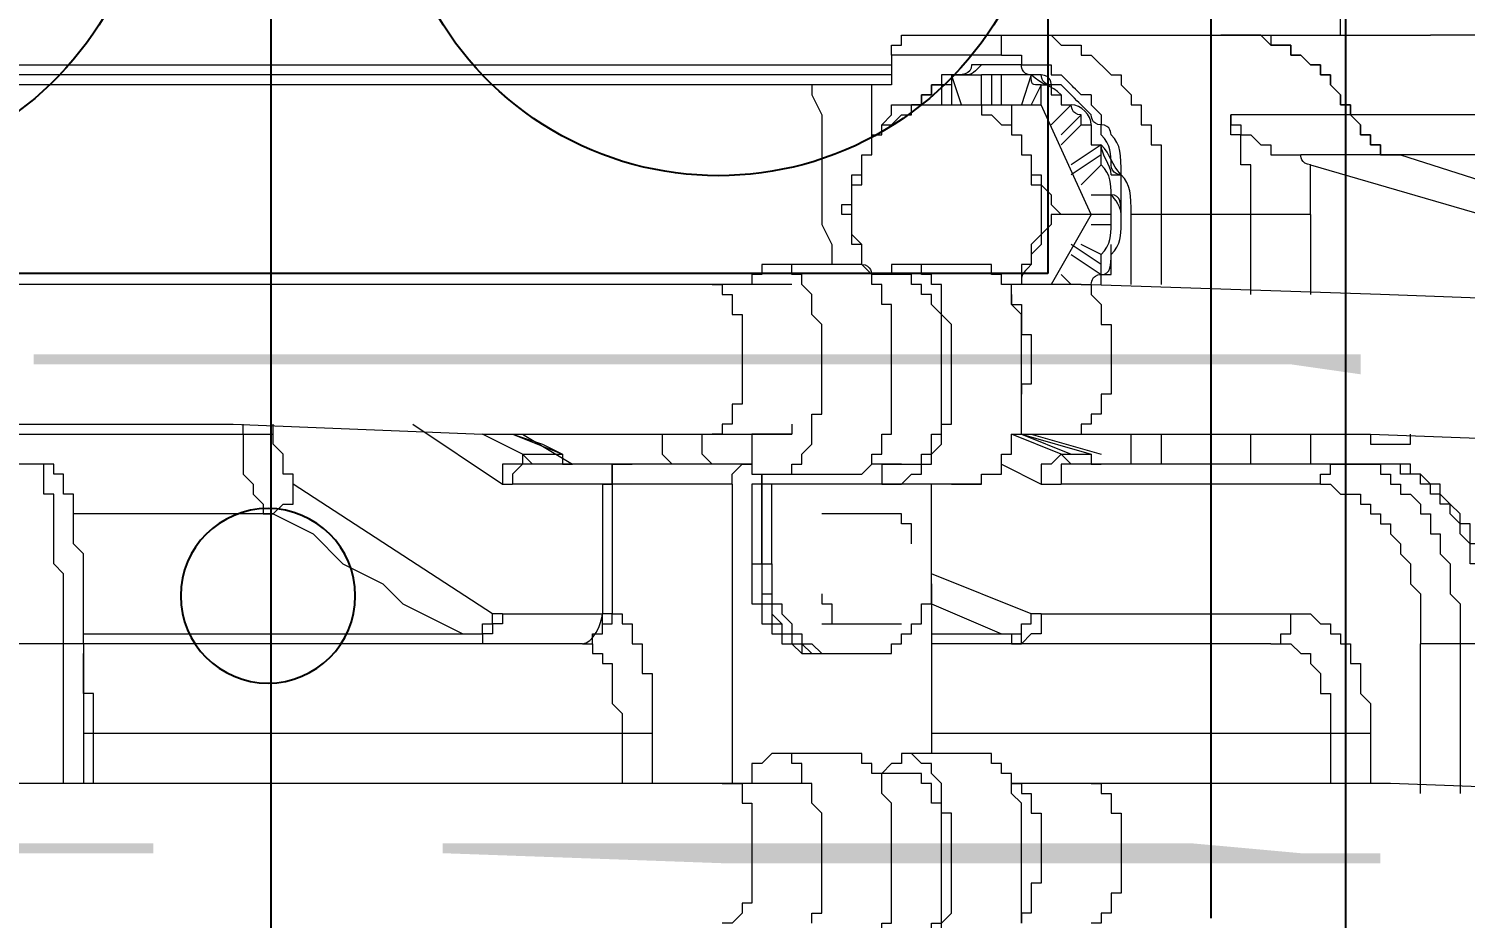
# Model space of a CAD drawing. Header units: millimetres. Extents: x 25083 to 52777, y 24772 to 45779.
# Drawn here: x 39349.6 to 39403.1, y 33867.6 to 33900.7 of the extents above; entities that cross this region are included whole.
import ezdxf

# ---------------------------------------------------------------- set-up
doc = ezdxf.new("R2010")
doc.units = ezdxf.units.MM
doc.styles.get("Standard").update_dxf_attribs({"font": ''})
doc.styles.get('Standard').set_extended_font_data('SimSun')
doc.dimstyles.new('ISO-25', dxfattribs={"dimtxt": 2.5, "dimasz": 2.5, "dimexe": 1.25, "dimexo": 0.625, "dimtad": 1, "dimtxsty": 'Standard', "dimcen": 2.5, "dimadec": 0, "dimazin": 0, "dimtfac": 1, "dimtmove": 0, "dimatfit": 3, "dimfxl": 1, "dimarcsym": 0})

# ---------------------------------------------------------------- blocks, each defined once
blk = doc.blocks.new('A$C6E4F4F8B')
blk.add_line((0, 70), (197.2, 70))
at = {"color": 1}
for p, q in [((64, 63.918), (24, 63.918)), ((24, 63.918), (24, 6.083)), ((74, 63.918), (24, 63.918)), ((24, 63.918), (24, 6.083))]:
    blk.add_line(p, q, dxfattribs=at)
blk.add_circle((12, 34.887), 3.25)
for centre in [(39.795, 51.652), (39.795, 18.348)]:
    blk.add_arc(centre, 12.158, 88.3056, 271.6944)
blk = doc.blocks.new('*D925')
at = {"color": 0, "lineweight": -2}
for p, q in [((29677.862, 34881.662), (29677.862, 32448.293)), ((40733.017, 34757.645), (40733.017, 32448.293)), ((29680.362, 32449.543), (40730.517, 32449.543))]:
    blk.add_line(p, q, dxfattribs=at)
at = {"color": 0}
for points in [[(29680.362, 32449.96), (29680.362, 32449.127), (29677.862, 32449.543)], [(40730.517, 32449.127), (40730.517, 32449.96), (40733.017, 32449.543)]]:
    blk.add_solid(points, dxfattribs=at)
at = {"layer": 'DEFPOINTS', "color": 0}
for p in [(29677.862, 34882.287), (40733.017, 34758.27), (40733.017, 32449.543)]:
    blk.add_point(p, dxfattribs=at)
at = {"color": 0, "insert": (35205.439, 32451.628), "char_height": 2.5, "attachment_point": 5}
blk.add_mtext('11055,15', dxfattribs=at)
blk = doc.blocks.new('zw$D2F4')
h = blk.add_hatch(color=7)
edge = h.paths.add_edge_path(flags=0)
edge.add_spline(control_points=[(708.924, 162.655), (708.924, 162.655), (708.924, 151.886), (708.924, 151.886), (708.924, 151.886), (709.296, 151.886), (709.296, 151.886), (709.296, 151.886), (709.296, 157.828), (709.296, 157.828), (709.296, 157.828), (709.667, 162.655), (709.667, 162.655), (709.667, 162.655), (708.924, 162.655), (708.924, 162.655), (708.924, 162.655), (708.924, 162.655), (708.924, 162.655)], knot_values=[0, 0, 0, 0, 1, 1, 1, 2, 2, 2, 3, 3, 3, 4, 4, 4, 5, 5, 5, 6, 6, 6, 6], degree=3, periodic=0)
edge = h.paths.add_edge_path(flags=0)
edge.add_spline(control_points=[(708.924, 141.116), (708.924, 141.116), (708.924, 115.864), (708.924, 115.864), (708.924, 115.864), (709.296, 115.864), (709.296, 115.864), (709.296, 115.864), (709.296, 141.116), (709.296, 141.116), (709.296, 141.116), (708.924, 141.116), (708.924, 141.116), (708.924, 141.116), (708.924, 141.116), (708.924, 141.116)], knot_values=[0, 0, 0, 0, 1, 1, 1, 2, 2, 2, 3, 3, 3, 4, 4, 4, 5, 5, 5, 5], degree=3, periodic=0)
h = blk.add_hatch(color=7)
edge = h.paths.add_edge_path(flags=0)
edge.add_spline(control_points=[(691.099, 115.493), (691.099, 115.493), (691.099, 125.891), (691.099, 125.891), (691.099, 125.891), (690.728, 125.891), (690.728, 125.891), (690.728, 125.891), (690.356, 115.493), (690.356, 115.493), (690.356, 115.493), (691.099, 115.493), (691.099, 115.493), (691.099, 115.493), (691.099, 115.493), (691.099, 115.493)], knot_values=[0, 0, 0, 0, 1, 1, 1, 2, 2, 2, 3, 3, 3, 4, 4, 4, 5, 5, 5, 5], degree=3, periodic=0)
edge = h.paths.add_edge_path(flags=0)
edge.add_spline(control_points=[(691.099, 136.66), (691.099, 136.66), (691.099, 162.284), (691.099, 162.284), (691.099, 162.284), (690.728, 162.284), (690.728, 162.284), (690.728, 162.284), (690.728, 136.66), (690.728, 136.66), (690.728, 136.66), (691.099, 136.66), (691.099, 136.66), (691.099, 136.66), (691.099, 136.66), (691.099, 136.66)], knot_values=[0, 0, 0, 0, 1, 1, 1, 2, 2, 2, 3, 3, 3, 4, 4, 4, 5, 5, 5, 5], degree=3, periodic=0)
h = blk.add_hatch(color=7)
h.dxf.hatch_style = 2
h.paths.add_polyline_path([(708.924, 115.864), (708.924, 112.893), (709.296, 112.893), (709.296, 115.864)])
h = blk.add_hatch(color=7)
h.dxf.hatch_style = 2
h.paths.add_polyline_path([(690.356, 115.493), (690.356, 112.522), (691.099, 112.522), (691.099, 115.493)])
h = blk.add_hatch(color=7)
h.dxf.hatch_style = 2
h.paths.add_polyline_path([(708.924, 112.893), (708.924, 105.095), (709.296, 105.095), (709.296, 112.893)])
h = blk.add_hatch(color=7)
h.dxf.hatch_style = 2
h.paths.add_polyline_path([(690.356, 112.522), (690.356, 104.723), (691.099, 104.723), (691.099, 112.522)])
h = blk.add_hatch(color=7)
h.dxf.hatch_style = 2
h.paths.add_polyline_path([(708.924, 105.095), (708.924, 102.124), (709.296, 102.124), (709.296, 105.095)])
h = blk.add_hatch(color=7)
h.dxf.hatch_style = 2
h.paths.add_polyline_path([(690.356, 104.723), (690.356, 101.752), (691.099, 101.752), (691.099, 104.723)])
h = blk.add_hatch(color=7)
edge = h.paths.add_edge_path(flags=0)
edge.add_spline(control_points=[(690.356, 101.752), (690.356, 101.752), (690.356, 90.983), (690.356, 90.983), (690.356, 90.983), (690.728, 90.983), (690.728, 90.983), (690.728, 90.983), (690.728, 93.954), (690.728, 93.954), (690.728, 93.954), (691.099, 98.039), (691.099, 98.039), (691.099, 98.039), (691.099, 101.752), (691.099, 101.752), (691.099, 101.752), (690.356, 101.752), (690.356, 101.752), (690.356, 101.752), (690.356, 101.752), (690.356, 101.752)], knot_values=[0, 0, 0, 0, 1, 1, 1, 2, 2, 2, 3, 3, 3, 4, 4, 4, 5, 5, 5, 6, 6, 6, 7, 7, 7, 7], degree=3, periodic=0)
edge = h.paths.add_edge_path(flags=0)
edge.add_spline(control_points=[(689.985, 80.585), (689.985, 80.585), (689.985, 80.214), (689.985, 80.214), (689.985, 80.214), (689.614, 77.243), (689.614, 77.243), (689.614, 77.243), (689.242, 72.044), (689.242, 72.044), (689.242, 72.044), (689.242, 67.216), (689.242, 67.216), (689.242, 67.216), (688.871, 62.76), (688.871, 62.76), (688.871, 62.76), (688.871, 58.303), (688.871, 58.303), (688.871, 58.303), (688.5, 55.332), (688.5, 55.332), (688.5, 55.332), (688.5, 52.733), (688.5, 52.733), (688.5, 52.733), (688.871, 52.733), (688.871, 52.733), (688.871, 52.733), (689.242, 55.332), (689.242, 55.332), (689.242, 55.332), (689.242, 55.332), (689.242, 55.332), (689.242, 55.332), (689.242, 62.76), (689.242, 62.76), (689.242, 62.76), (689.614, 67.216), (689.614, 67.216), (689.614, 67.216), (689.985, 72.044), (689.985, 72.044), (689.985, 72.044), (690.356, 77.243), (690.356, 77.243), (690.356, 77.243), (690.356, 80.585), (690.356, 80.585), (690.356, 80.585), (689.985, 80.585), (689.985, 80.585), (689.985, 80.585), (689.985, 80.585), (689.985, 80.585)], knot_values=[0, 0, 0, 0, 1, 1, 1, 2, 2, 2, 3, 3, 3, 4, 4, 4, 5, 5, 5, 6, 6, 6, 7, 7, 7, 8, 8, 8, 9, 9, 9, 10, 10, 10, 11, 11, 11, 12, 12, 12, 13, 13, 13, 14, 14, 14, 15, 15, 15, 16, 16, 16, 17, 17, 17, 18, 18, 18, 18], degree=3, periodic=0)
h = blk.add_hatch(color=7)
edge = h.paths.add_edge_path(flags=0)
edge.add_spline(control_points=[(708.924, 102.124), (708.924, 102.124), (708.924, 94.325), (708.924, 94.325), (708.924, 94.325), (708.553, 91.726), (708.553, 91.726), (708.553, 91.726), (709.296, 91.726), (709.296, 91.726), (709.296, 91.726), (709.296, 102.124), (709.296, 102.124), (709.296, 102.124), (708.924, 102.124), (708.924, 102.124), (708.924, 102.124), (708.924, 102.124), (708.924, 102.124)], knot_values=[0, 0, 0, 0, 1, 1, 1, 2, 2, 2, 3, 3, 3, 4, 4, 4, 5, 5, 5, 6, 6, 6, 6], degree=3, periodic=0)
edge = h.paths.add_edge_path(flags=0)
edge.add_spline(control_points=[(708.182, 80.956), (708.182, 80.956), (708.182, 76.5), (708.182, 76.5), (708.182, 76.5), (707.439, 66.845), (707.439, 66.845), (707.439, 66.845), (707.439, 62.388), (707.439, 62.388), (707.439, 62.388), (707.068, 58.675), (707.068, 58.675), (707.068, 58.675), (707.068, 53.476), (707.068, 53.476), (707.068, 53.476), (707.439, 53.476), (707.439, 53.476), (707.439, 53.476), (707.439, 55.704), (707.439, 55.704), (707.439, 55.704), (707.439, 55.704), (707.439, 55.704), (707.439, 55.704), (707.81, 58.675), (707.81, 58.675), (707.81, 58.675), (707.81, 62.388), (707.81, 62.388), (707.81, 62.388), (708.182, 66.845), (708.182, 66.845), (708.182, 66.845), (708.182, 71.672), (708.182, 71.672), (708.182, 71.672), (708.553, 76.5), (708.553, 76.5), (708.553, 76.5), (708.924, 80.214), (708.924, 80.214), (708.924, 80.214), (708.924, 80.956), (708.924, 80.956), (708.924, 80.956), (708.182, 80.956), (708.182, 80.956), (708.182, 80.956), (708.182, 80.956), (708.182, 80.956)], knot_values=[0, 0, 0, 0, 1, 1, 1, 2, 2, 2, 3, 3, 3, 4, 4, 4, 5, 5, 5, 6, 6, 6, 7, 7, 7, 8, 8, 8, 9, 9, 9, 10, 10, 10, 11, 11, 11, 12, 12, 12, 13, 13, 13, 14, 14, 14, 15, 15, 15, 16, 16, 16, 17, 17, 17, 17], degree=3, periodic=0)
at = {"color": 7, "lineweight": 5}
for points in [[(720.065, 228.386), (720.065, 109.18)], [(719.694, 109.18), (719.694, 193.478)], [(719.322, 109.18), (719.322, 192.735)], [(706.696, 162.655), (706.696, 133.689), (706.325, 124.405), (706.325, 115.864)], [(711.895, 115.864), (711.895, 162.655)], [(693.327, 115.493), (693.327, 162.284)], [(705.211, 141.116), (705.211, 145.201)], [(706.325, 144.087), (706.325, 133.318)], [(698.526, 120.692), (698.526, 142.602)], [(698.526, 139.26), (701.869, 139.26), (702.24, 139.631), (704.097, 139.631), (704.097, 140.002), (704.468, 140.002), (704.839, 140.002), (704.839, 140.374), (705.211, 140.374), (705.211, 141.116)], [(698.526, 140.002), (701.126, 140.002), (701.497, 140.374), (704.097, 140.374), (704.097, 140.745), (705.211, 140.745), (705.211, 141.116)], [(693.327, 140.002), (698.526, 140.002)], [(703.354, 132.204), (703.354, 139.631)], [(698.526, 139.26), (693.327, 139.26)], [(695.184, 118.092), (695.184, 139.26)], [(695.184, 138.888), (696.669, 138.888), (696.669, 139.26), (698.155, 139.26)], [(698.898, 139.26), (698.898, 125.148)], [(693.327, 138.888), (695.184, 138.888)], [(706.325, 133.318), (704.839, 133.318), (704.468, 132.947), (704.097, 132.947), (703.725, 132.575), (703.354, 132.575), (703.354, 132.204)], [(706.325, 133.318), (706.696, 133.318)], [(706.325, 133.318), (706.325, 132.204)], [(703.354, 132.204), (702.611, 130.718), (701.497, 129.604), (700.754, 128.119), (700.012, 127.376), (698.898, 125.148)], [(703.354, 132.204), (703.725, 131.832), (703.725, 131.461), (704.097, 131.461), (704.468, 131.461)], [(704.468, 131.461), (704.839, 131.461), (704.839, 131.832), (705.582, 131.832), (705.953, 132.204), (706.325, 132.204)], [(706.325, 132.204), (706.696, 132.204)], [(699.64, 124.034), (704.468, 131.461)], [(706.696, 127.005), (704.468, 123.663)], [(698.898, 125.148), (698.898, 124.405)], [(698.898, 125.148), (698.898, 124.777)], [(699.64, 123.663), (699.269, 123.663), (699.269, 124.034), (698.898, 124.034), (698.898, 124.405), (698.526, 124.405), (698.526, 124.777)], [(698.898, 124.405), (699.269, 124.405), (699.269, 124.034), (699.64, 124.034)], [(705.582, 122.92), (706.325, 124.405)], [(705.582, 122.92), (706.325, 124.405)], [(699.64, 123.663), (699.64, 124.034)], [(699.64, 123.663), (699.64, 119.949)], [(705.582, 122.92), (705.211, 122.92), (705.211, 123.663), (704.839, 123.663), (704.468, 123.663)], [(704.468, 123.663), (704.468, 123.291)], [(704.468, 115.121), (704.468, 123.291)], [(705.211, 122.548), (705.211, 122.92), (704.839, 123.291), (704.468, 123.291)], [(706.325, 123.291), (705.582, 121.434)], [(706.325, 123.291), (705.953, 122.177)], [(706.325, 122.92), (705.211, 121.063)], [(705.211, 122.548), (705.582, 122.92)], [(705.211, 114.379), (705.211, 122.548)], [(705.582, 122.92), (705.582, 121.434)], [(706.325, 122.92), (706.325, 117.721)], [(705.953, 122.177), (705.582, 121.434)], [(705.582, 121.434), (705.211, 121.434), (705.211, 121.063)], [(705.582, 121.434), (705.211, 121.434), (705.211, 121.063)], [(698.526, 120.692), (698.526, 120.32)], [(698.526, 120.692), (698.526, 120.32), (698.898, 120.32)], [(698.526, 120.692), (698.526, 120.32), (698.898, 120.32)], [(698.526, 120.32), (698.155, 120.32), (698.155, 119.949), (697.784, 119.949), (697.784, 119.578), (696.298, 119.578), (695.927, 119.206), (695.184, 119.206)], [(698.898, 120.32), (698.898, 119.949), (699.64, 119.949)], [(698.898, 120.32), (698.898, 119.949)], [(698.898, 119.949), (699.269, 119.949), (699.269, 119.578), (699.64, 119.578)], [(704.468, 119.949), (699.64, 119.949)], [(699.64, 119.578), (699.64, 119.949)], [(704.468, 119.949), (704.468, 119.578), (704.839, 119.578)], [(699.64, 119.578), (699.64, 119.206), (699.269, 119.206), (699.269, 118.835), (698.526, 118.835), (698.526, 118.464), (697.784, 118.464), (697.412, 118.464), (697.412, 118.092), (695.184, 118.092)], [(704.468, 119.578), (699.64, 119.578)], [(705.211, 118.835), (705.211, 119.578), (704.839, 119.578), (704.468, 119.578)], [(704.839, 119.578), (705.211, 119.578), (705.211, 118.835)], [(695.184, 119.206), (693.327, 119.206)], [(695.184, 118.092), (693.327, 118.092)], [(706.325, 117.721), (705.582, 117.721), (705.211, 117.349)], [(706.325, 117.721), (706.325, 116.235)], [(705.211, 115.864), (705.582, 116.235), (706.325, 116.235)], [(706.325, 115.864), (706.325, 112.893)], [(709.296, 114.75), (707.439, 114.75), (707.439, 115.121), (707.068, 115.121), (706.696, 115.121), (706.696, 115.493), (706.325, 115.493), (706.325, 115.864)], [(711.895, 115.864), (711.895, 115.493), (711.524, 115.493), (711.524, 115.121), (710.781, 115.121), (710.781, 114.75), (709.296, 114.75)], [(711.895, 112.893), (711.895, 115.864)], [(690.728, 114.379), (688.871, 114.379), (688.871, 114.75), (688.5, 114.75), (688.128, 115.121), (688.128, 115.493)], [(693.327, 115.493), (693.327, 114.75), (692.585, 114.75), (692.585, 114.379), (690.728, 114.379)], [(693.327, 112.15), (693.327, 115.493)], [(704.468, 115.121), (693.327, 115.121)], [(704.468, 115.121), (704.839, 115.121), (705.211, 114.75), (705.211, 114.379)], [(706.325, 115.121), (706.325, 114.379)], [(706.325, 115.121), (706.325, 114.379)], [(694.441, 113.264), (694.441, 113.636), (694.07, 114.007), (694.07, 114.379), (693.699, 114.379), (693.327, 114.379)], [(701.497, 114.379), (700.012, 114.379), (700.012, 114.007), (699.269, 114.007), (699.269, 113.636), (698.898, 113.636), (698.898, 113.264), (698.526, 113.264), (698.526, 112.893), (698.155, 112.522), (698.155, 111.408)], [(701.497, 114.007), (700.383, 114.007), (700.383, 113.636), (699.64, 113.636), (699.269, 113.264), (698.898, 113.264), (698.898, 112.893), (698.526, 112.893), (698.526, 112.522), (698.155, 112.15), (698.155, 111.408)], [(701.497, 114.007), (700.012, 114.007), (700.012, 113.636), (699.269, 113.636), (699.269, 113.264), (698.898, 113.264), (698.898, 112.893), (698.526, 112.893), (698.526, 112.522), (698.155, 112.522), (698.155, 111.408)], [(704.468, 114.379), (701.497, 114.379)], [(701.497, 114.379), (701.497, 114.007)], [(704.839, 114.007), (701.497, 114.007)], [(701.497, 114.007), (704.839, 114.007)], [(701.497, 114.007), (701.497, 113.636)], [(704.468, 114.007), (704.468, 114.379)], [(704.468, 114.007), (704.839, 114.007)], [(704.839, 114.007), (704.468, 114.007)], [(704.468, 113.636), (704.468, 114.007)], [(706.325, 114.379), (704.839, 114.379)], [(704.839, 114.379), (704.839, 113.636)], [(704.839, 114.379), (704.839, 111.779)], [(706.325, 113.636), (706.325, 114.379)], [(712.638, 113.264), (712.638, 114.007), (712.267, 114.007), (712.267, 114.379), (711.895, 114.379)], [(701.497, 113.636), (700.012, 113.636), (700.012, 113.264), (699.64, 113.264), (699.269, 112.893), (698.898, 112.893), (698.898, 112.522), (698.526, 112.522), (698.526, 112.15), (698.155, 111.779), (698.155, 111.036)], [(701.497, 113.636), (704.468, 113.636)], [(704.468, 107.694), (704.468, 113.636)], [(704.839, 113.636), (704.839, 110.665)], [(704.839, 113.636), (704.839, 112.893), (705.211, 112.893), (705.211, 112.522), (705.582, 112.522), (705.953, 112.15), (707.068, 112.15), (707.068, 111.779), (710.41, 111.779), (710.781, 112.15), (711.524, 112.15), (711.895, 112.522), (712.267, 112.522), (712.267, 112.893), (712.638, 112.893), (712.638, 113.264)], [(706.325, 112.893), (706.325, 113.636)], [(693.699, 112.522), (694.07, 112.522), (694.07, 112.893), (694.441, 112.893), (694.441, 113.264)], [(694.441, 110.665), (694.441, 113.264)], [(706.696, 112.893), (706.325, 112.893)], [(712.638, 110.665), (712.638, 113.264)], [(693.327, 112.15), (693.327, 112.522), (693.699, 112.522)], [(688.128, 112.15), (688.5, 112.15), (688.5, 111.779), (692.213, 111.779), (692.585, 112.15), (693.327, 112.15)], [(699.269, 111.779), (699.269, 108.808)], [(700.383, 111.779), (700.012, 111.779), (700.012, 111.408), (699.269, 111.408), (699.269, 111.036)], [(703.354, 108.808), (703.354, 111.779)], [(704.839, 111.779), (704.839, 110.665)], [(719.322, 112.15), (718.951, 112.15), (718.208, 111.779), (714.123, 111.779), (713.381, 111.408), (712.638, 111.408)], [(698.155, 111.408), (698.155, 111.036)], [(698.155, 111.036), (698.155, 110.665)], [(712.638, 110.294), (713.381, 110.294), (713.381, 110.665), (714.495, 110.665), (714.495, 111.036)], [(714.495, 111.036), (714.866, 111.036), (714.866, 110.665), (715.98, 110.665), (715.98, 110.294), (716.723, 110.294)], [(686.271, 110.665), (686.271, 110.294), (686.643, 110.294), (686.643, 109.922), (687.014, 109.922), (687.386, 109.551), (688.128, 109.551), (688.128, 109.18), (688.5, 109.18), (688.871, 109.18), (692.585, 109.18), (692.956, 109.551), (693.699, 109.551), (693.699, 109.922), (694.07, 109.922), (694.07, 110.294), (694.441, 110.294), (694.441, 110.665)], [(698.155, 110.665), (698.155, 109.18), (698.526, 109.18), (698.526, 108.808), (698.898, 108.808), (698.898, 108.437), (699.269, 108.437), (699.269, 108.065), (700.012, 108.065), (700.012, 107.694), (701.126, 107.694)], [(704.839, 110.665), (704.839, 110.294), (705.211, 109.922), (705.582, 109.922), (705.582, 109.551), (706.325, 109.551), (706.325, 109.18), (706.696, 109.18), (707.068, 109.18), (711.152, 109.18), (711.152, 109.551), (711.895, 109.551), (711.895, 109.922), (712.267, 109.922), (712.638, 110.294), (712.638, 110.665)], [(712.638, 110.294), (713.381, 110.294), (713.752, 110.665), (715.609, 110.665), (715.609, 110.294), (716.723, 110.294)], [(716.723, 110.294), (716.723, 109.922), (717.466, 109.922), (717.466, 109.551), (717.837, 109.551), (718.208, 109.18), (718.58, 109.18), (718.58, 108.808)], [(716.723, 110.294), (716.723, 109.922), (717.466, 109.922), (717.466, 109.551), (717.837, 109.551), (717.837, 109.18), (718.208, 108.808), (718.208, 108.437), (718.58, 108.437), (718.58, 106.951)], [(693.699, 108.437), (693.699, 109.922)], [(705.211, 108.808), (705.211, 109.922)], [(705.211, 109.551), (705.211, 109.922)], [(705.211, 109.551), (705.211, 109.922)], [(712.267, 108.437), (712.267, 109.922)], [(717.094, 109.922), (719.322, 109.922)], [(694.441, 108.437), (694.441, 108.808), (694.07, 108.808), (694.07, 109.18), (693.699, 109.551)], [(705.211, 109.551), (704.468, 109.551)], [(704.468, 109.551), (704.468, 108.808)], [(704.468, 106.951), (704.468, 109.551)], [(705.211, 109.551), (705.211, 108.808)], [(712.638, 108.437), (712.638, 109.18), (712.267, 109.18), (712.267, 109.551)], [(720.436, 109.18), (719.322, 109.18)], [(720.436, 105.095), (720.436, 109.18)], [(720.436, 109.18), (720.808, 109.18), (720.808, 108.808), (721.179, 108.808), (721.179, 108.437)], [(686.271, 108.808), (686.271, 108.437), (686.643, 108.065), (686.643, 107.694), (687.386, 107.694), (687.386, 107.323), (688.128, 107.323), (688.5, 106.951), (688.871, 106.951), (692.213, 106.951), (692.213, 107.323), (693.327, 107.323), (693.699, 107.694), (694.07, 107.694), (694.07, 108.065), (694.441, 108.437)], [(687.014, 108.808), (687.014, 108.065), (687.386, 108.065), (687.386, 107.694), (688.128, 107.694), (688.128, 107.323), (688.5, 107.323), (692.585, 107.323), (692.585, 107.694), (693.327, 107.694), (693.327, 108.065)], [(702.24, 108.437), (702.983, 108.437), (702.983, 108.808), (703.354, 108.808)], [(704.468, 105.837), (704.468, 108.808)], [(704.468, 108.808), (704.839, 108.437), (704.839, 108.065), (705.211, 108.065), (705.211, 107.694), (705.582, 107.694), (705.953, 107.323), (706.696, 107.323), (706.696, 106.951), (707.068, 106.951), (710.41, 106.951), (710.781, 107.323), (711.895, 107.323), (711.895, 107.694), (712.267, 107.694), (712.267, 108.065), (712.638, 108.065), (712.638, 108.437)], [(705.211, 108.808), (705.211, 108.065), (705.582, 108.065), (705.582, 107.694), (706.325, 107.694), (706.325, 107.323), (706.696, 107.323), (707.068, 107.323), (710.781, 107.323), (711.152, 107.694), (711.524, 107.694), (711.524, 108.065), (711.895, 108.065)], [(718.58, 108.808), (718.58, 103.609)], [(693.327, 108.065), (693.699, 108.065), (693.699, 108.437)], [(694.441, 105.837), (694.441, 108.437)], [(711.895, 108.065), (711.895, 108.437), (712.267, 108.437)], [(712.638, 105.837), (712.638, 108.437)], [(719.322, 107.694), (718.951, 107.694), (718.951, 108.065), (718.58, 108.065), (718.58, 108.437)], [(718.58, 108.065), (718.951, 108.065), (718.951, 107.694), (719.322, 107.694), (719.322, 107.323)], [(721.179, 108.437), (721.179, 89.126)], [(700.754, 107.694), (694.441, 107.694)], [(695.184, 91.354), (695.184, 107.694)], [(698.526, 95.068), (698.526, 107.694)], [(700.012, 107.694), (698.898, 105.095)], [(698.898, 107.694), (698.898, 105.095)], [(699.64, 103.981), (701.126, 107.694)], [(701.126, 107.694), (704.468, 107.694)], [(704.468, 106.951), (704.468, 105.837)], [(718.58, 106.951), (718.58, 105.837), (718.208, 105.837), (718.208, 105.466), (717.837, 105.095), (717.837, 104.723), (717.466, 104.723), (717.466, 104.352), (716.723, 104.352), (716.723, 103.981)], [(719.322, 107.323), (718.58, 107.323)], [(718.58, 106.58), (719.694, 106.951)], [(719.322, 106.951), (718.58, 106.951)], [(719.694, 106.951), (719.694, 105.837)], [(693.699, 104.723), (693.699, 105.095), (694.07, 105.095), (694.07, 105.466), (694.441, 105.466), (694.441, 105.837)], [(704.468, 105.837), (704.839, 105.837), (704.839, 105.095), (705.582, 105.095), (705.582, 104.723), (706.325, 104.723), (706.325, 104.352), (706.696, 104.352), (710.781, 104.352), (711.152, 104.723), (711.895, 104.723), (711.895, 105.095)], [(711.895, 105.095), (712.267, 105.095), (712.267, 105.466), (712.638, 105.466), (712.638, 105.837)], [(718.58, 105.837), (719.694, 105.837)], [(719.694, 105.466), (718.58, 105.466)], [(698.898, 105.095), (698.898, 104.723), (698.526, 104.723), (698.526, 104.352), (698.898, 104.352)], [(698.898, 105.095), (698.898, 104.352)], [(705.211, 105.095), (704.468, 103.609)], [(718.58, 105.095), (718.58, 104.723), (717.466, 104.723), (717.466, 104.352), (716.723, 104.352), (716.723, 103.981)], [(718.58, 105.095), (719.694, 105.095)], [(720.436, 105.095), (720.436, 104.352), (720.065, 104.352), (720.065, 103.981)], [(720.436, 105.095), (721.179, 105.095), (721.179, 104.723)], [(688.128, 104.352), (692.585, 104.352), (692.956, 104.723), (693.699, 104.723)], [(690.728, 103.609), (689.614, 103.609), (689.614, 103.981), (688.5, 103.981), (688.5, 104.352), (688.128, 104.352)], [(693.327, 104.723), (693.327, 104.352), (692.956, 104.352), (692.956, 103.981), (692.585, 103.981), (692.213, 103.981), (692.213, 103.609), (690.728, 103.609)], [(693.327, 101.752), (693.327, 104.723)], [(699.64, 103.609), (698.898, 103.609), (698.898, 103.981), (698.526, 104.352)], [(698.898, 104.352), (699.269, 104.352), (699.269, 103.981), (699.64, 103.981)], [(705.582, 102.866), (706.325, 104.723)], [(705.582, 102.866), (706.325, 104.723)], [(706.325, 104.352), (705.582, 102.495)], [(706.325, 104.352), (705.582, 101.752)], [(706.325, 104.352), (706.325, 103.238)], [(709.296, 103.981), (708.182, 103.981), (708.182, 104.352), (707.81, 104.352)], [(711.524, 104.723), (711.152, 104.723), (711.152, 104.352), (710.038, 104.352), (710.038, 103.981), (709.296, 103.981)], [(711.895, 103.238), (711.895, 104.723)], [(712.638, 103.981), (712.638, 104.352), (711.895, 104.352), (711.895, 104.723)], [(721.179, 104.723), (721.179, 103.238), (720.808, 102.866), (720.808, 102.124), (720.436, 102.124), (720.436, 101.752), (719.694, 101.01), (719.694, 100.638), (719.322, 100.638), (718.951, 100.267), (718.58, 100.267), (718.58, 99.896), (717.837, 99.896), (717.837, 99.524), (717.094, 99.524), (717.094, 99.153), (714.495, 99.153)], [(719.694, 103.981), (718.58, 104.352)], [(719.694, 103.609), (719.694, 104.723)], [(699.64, 103.609), (699.64, 103.981)], [(706.325, 103.981), (705.582, 101.381)], [(716.723, 103.981), (715.609, 103.981), (715.609, 103.609), (713.752, 103.609), (713.381, 103.981), (712.638, 103.981)], [(714.495, 102.866), (714.495, 103.238), (714.123, 103.238), (713.752, 103.609), (713.381, 103.609), (713.009, 103.981), (712.638, 103.981)], [(716.723, 103.981), (715.98, 103.981), (715.98, 103.609), (715.609, 103.609), (715.237, 103.238), (714.866, 103.238), (714.495, 102.866)], [(719.322, 103.609), (718.58, 103.981)], [(720.065, 103.981), (720.065, 103.238), (719.694, 103.238), (719.694, 102.866)], [(699.64, 103.609), (699.64, 94.325)], [(704.468, 103.609), (704.468, 102.866)], [(705.582, 102.866), (705.211, 103.238), (705.211, 103.609), (704.839, 103.609), (704.468, 103.609)], [(706.325, 103.238), (706.325, 102.124)], [(714.495, 101.752), (711.895, 103.238)], [(711.895, 102.124), (711.895, 103.238)], [(714.495, 101.752), (718.58, 103.609)], [(718.58, 102.495), (717.837, 103.238)], [(718.58, 103.609), (719.322, 103.609)], [(719.322, 103.609), (719.322, 103.238), (718.951, 103.238), (718.951, 102.866), (718.58, 102.866), (718.58, 102.495)], [(704.468, 93.211), (704.468, 102.866)], [(705.211, 102.124), (705.211, 102.866), (704.839, 102.866), (704.468, 102.866)], [(705.211, 102.124), (705.211, 102.495), (705.582, 102.866)], [(705.582, 102.866), (705.582, 101.752)], [(711.895, 102.495), (712.267, 102.866)], [(714.495, 101.01), (714.495, 102.866)], [(717.094, 102.866), (717.837, 102.124)], [(718.208, 102.124), (717.466, 102.866)], [(713.009, 102.495), (712.267, 101.381)], [(712.638, 101.381), (713.381, 102.495)], [(716.723, 101.381), (715.98, 102.495)], [(717.094, 101.381), (716.352, 102.495)], [(690.728, 100.638), (689.242, 100.638), (689.242, 101.01), (688.5, 101.01), (688.5, 101.381), (688.128, 101.381), (688.128, 101.752)], [(693.327, 101.752), (693.327, 101.381), (692.956, 101.381), (692.956, 101.01), (692.585, 101.01), (692.213, 101.01), (692.213, 100.638), (690.728, 100.638)], [(691.47, 57.561), (691.842, 64.245), (692.213, 71.672), (692.956, 80.585), (693.327, 90.612), (693.327, 101.752)], [(706.325, 102.124), (706.325, 91.354), (705.953, 81.328), (705.582, 72.415), (705.211, 64.616), (704.839, 58.303), (704.839, 53.476)], [(705.211, 91.354), (705.211, 102.124)], [(705.582, 101.752), (705.211, 101.752), (705.211, 101.381)], [(705.582, 102.124), (705.582, 101.752)], [(709.296, 101.01), (707.81, 101.01), (707.81, 101.381), (707.068, 101.381), (707.068, 101.752), (706.696, 101.752), (706.696, 102.124), (706.325, 102.124)], [(711.895, 102.124), (711.895, 101.752), (711.524, 101.752), (711.152, 101.381), (710.781, 101.381), (710.41, 101.381), (710.41, 101.01), (709.296, 101.01)], [(710.038, 53.104), (710.038, 58.303), (710.41, 64.616), (710.781, 72.044), (711.152, 80.956), (711.524, 90.983), (711.895, 102.124)], [(713.009, 101.381), (713.381, 102.124)], [(714.123, 101.752), (714.123, 101.01)], [(715.237, 101.752), (715.237, 101.01)], [(715.609, 102.124), (716.352, 101.381)], [(717.837, 102.124), (717.837, 101.752), (717.094, 101.752), (717.094, 101.381)], [(718.951, 101.752), (718.58, 101.752), (718.208, 101.381), (717.837, 101.381)], [(712.267, 101.381), (712.267, 101.01), (713.381, 101.01)], [(712.267, 101.381), (712.267, 101.01), (713.381, 101.01)], [(715.98, 101.01), (715.98, 100.638)], [(705.211, 100.267), (706.325, 100.267)], [(711.895, 100.267), (714.495, 100.267)], [(714.495, 93.582), (714.495, 100.267)], [(706.325, 99.153), (705.211, 99.153)], [(714.495, 99.153), (711.895, 99.153)], [(719.694, 92.84), (719.694, 93.211), (720.065, 93.211), (720.065, 93.582), (720.436, 93.954), (720.436, 94.325), (720.808, 94.325), (720.808, 95.068), (721.179, 95.439), (721.179, 95.811), (721.179, 96.925)], [(721.179, 96.925), (721.179, 95.439)], [(714.495, 95.811), (716.352, 95.811), (716.352, 96.182), (717.466, 96.182), (717.466, 96.553), (718.208, 96.553)], [(718.208, 96.553), (717.837, 96.553), (717.837, 96.182), (717.466, 96.182), (717.466, 95.811), (717.094, 95.439), (717.094, 95.068), (716.723, 95.068), (716.723, 94.325), (716.723, 93.954)], [(718.208, 87.269), (718.208, 96.553)], [(705.211, 95.811), (706.325, 95.811)], [(711.524, 95.811), (714.495, 95.811)], [(721.179, 95.439), (721.179, 95.068), (720.808, 95.068), (720.808, 94.325), (720.436, 94.325), (720.436, 93.954), (720.065, 93.582), (720.065, 93.211), (719.694, 93.211), (719.694, 92.84), (719.322, 92.84)], [(698.526, 95.068), (698.526, 94.325), (698.155, 93.954), (698.155, 93.582), (697.784, 93.582), (697.412, 93.211), (696.669, 93.211), (696.669, 92.84), (695.184, 92.84)], [(698.526, 95.068), (698.526, 94.697), (698.898, 94.697), (698.898, 94.325), (699.269, 94.325), (699.64, 94.325)], [(699.64, 94.325), (699.64, 93.582), (699.269, 93.211), (699.269, 92.84), (698.898, 92.84), (698.898, 92.468), (698.526, 92.468), (698.526, 92.097), (698.155, 92.097), (697.784, 92.097), (697.784, 91.726), (696.669, 91.726), (696.298, 91.354), (695.184, 91.354)], [(716.723, 86.527), (716.723, 93.954)], [(704.468, 93.211), (704.468, 92.84), (704.097, 92.468), (704.097, 91.726), (703.725, 91.726), (703.725, 91.354), (703.354, 91.354), (703.354, 90.983), (702.983, 90.983), (702.983, 90.612), (702.611, 90.612), (702.24, 90.24), (701.869, 90.24), (701.497, 89.869), (700.754, 89.869), (700.383, 89.498), (698.526, 89.498)], [(704.468, 93.211), (704.839, 93.211), (704.839, 92.84), (705.211, 92.84), (705.211, 92.468)], [(706.325, 93.582), (705.211, 93.582)], [(714.495, 93.582), (711.524, 93.582)], [(716.352, 93.582), (713.752, 84.67)], [(695.184, 92.84), (693.327, 92.84)], [(719.322, 92.84), (718.951, 92.468), (718.58, 92.468), (718.58, 92.097), (718.208, 92.097)], [(718.208, 92.097), (718.58, 92.097), (718.58, 92.468), (718.951, 92.468), (719.322, 92.84)], [(705.211, 92.468), (705.211, 91.354)], [(716.723, 90.24), (716.723, 90.983), (717.094, 90.983), (717.094, 91.354), (717.466, 91.354), (717.466, 91.726), (717.837, 91.726), (718.208, 92.097)], [(718.208, 92.097), (717.837, 91.726), (717.466, 91.726)], [(721.179, 92.468), (723.036, 92.468)], [(695.184, 91.354), (693.327, 91.354)], [(698.526, 86.898), (701.126, 86.898), (701.497, 87.269), (702.24, 87.269), (702.24, 87.641), (702.983, 87.641), (702.983, 88.012), (703.354, 88.012), (703.725, 88.383), (704.097, 88.755), (704.468, 88.755), (704.468, 89.126), (704.839, 89.498), (704.839, 89.869), (705.211, 89.869), (705.211, 91.354)], [(705.211, 91.354), (705.211, 90.983), (704.839, 90.983), (704.839, 90.612), (704.468, 90.612), (704.468, 90.24), (704.097, 90.24), (704.097, 89.869), (703.725, 89.498), (703.354, 89.498), (703.354, 89.126), (702.611, 89.126), (702.611, 88.755), (701.869, 88.755), (701.497, 88.383), (700.383, 88.383), (700.012, 88.012), (698.526, 88.012)], [(698.526, 86.898), (698.898, 86.898), (699.269, 87.269), (701.497, 87.269), (701.497, 87.641), (702.24, 87.641), (702.611, 88.012), (702.983, 88.012), (703.354, 88.383), (703.725, 88.383), (703.725, 88.755), (704.097, 88.755), (704.097, 89.126), (704.468, 89.126), (704.468, 89.498), (704.839, 89.498), (704.839, 90.24), (705.211, 90.24), (705.211, 91.354)], [(706.325, 91.354), (705.953, 91.354), (705.953, 90.612)], [(716.723, 90.983), (716.723, 90.24)], [(717.466, 91.354), (717.094, 91.354), (717.094, 90.983)], [(705.953, 90.612), (705.953, 89.869), (706.325, 89.869)], [(716.723, 90.24), (713.752, 80.956)], [(692.956, 89.498), (698.526, 89.498)], [(698.526, 75.386), (698.526, 89.498)], [(715.609, 83.184), (716.352, 83.184), (716.352, 83.556), (717.466, 83.556), (717.466, 83.927), (718.208, 83.927), (718.951, 84.67), (719.322, 84.67), (719.322, 85.041), (719.694, 85.041), (719.694, 85.413), (720.065, 85.413), (720.065, 85.784), (720.808, 86.527), (720.808, 87.269), (721.179, 87.269), (721.179, 89.126)], [(715.609, 83.556), (717.094, 83.556), (717.466, 83.927), (717.837, 83.927), (718.208, 84.298), (718.58, 84.298), (719.322, 85.041), (719.694, 85.041), (719.694, 85.413), (720.065, 85.413), (720.065, 85.784), (720.436, 85.784), (720.436, 86.527), (720.808, 86.527), (720.808, 87.269), (721.179, 87.269), (721.179, 89.126)], [(698.526, 88.012), (692.956, 88.012)]]:
    blk.add_lwpolyline(points, dxfattribs=at)
for points in [[(705.211, 121.063), (705.211, 121.063), (705.211, 121.063), (705.211, 121.063)], [(698.526, 120.692), (698.526, 120.32), (699.269, 119.949), (699.64, 119.949)], [(705.211, 117.349), (705.211, 117.349), (705.211, 117.349), (705.211, 117.349)], [(706.325, 116.235), (706.325, 116.235), (706.325, 116.235), (706.325, 116.235)], [(705.211, 115.864), (705.211, 115.864), (705.211, 115.864), (705.211, 115.864)], [(706.696, 112.893), (706.696, 112.893), (706.696, 112.893), (706.696, 112.893)], [(698.155, 111.408), (698.155, 111.408), (698.155, 111.036), (698.155, 111.036)], [(698.155, 111.408), (698.155, 111.408), (698.155, 111.036), (698.155, 111.036)], [(698.155, 111.036), (698.155, 110.665), (698.155, 110.665), (698.155, 110.665)], [(698.155, 111.036), (698.155, 111.036), (698.155, 111.036), (698.155, 111.036)], [(698.155, 111.036), (698.155, 111.036), (698.155, 111.036), (698.155, 111.036)], [(698.155, 111.036), (698.155, 111.036), (698.155, 111.036), (698.155, 111.036)], [(712.638, 110.294), (712.638, 109.922), (712.267, 109.922), (712.267, 109.922)], [(712.638, 110.294), (712.638, 109.922), (712.267, 109.922), (712.267, 109.922)], [(704.468, 107.694), (704.468, 107.694), (704.468, 107.694), (704.468, 107.694)], [(719.322, 107.323), (719.322, 107.323), (719.322, 107.323), (719.322, 107.694)], [(719.694, 107.323), (719.322, 107.323), (719.322, 107.323), (719.322, 107.323)], [(719.322, 106.951), (719.322, 107.323), (719.322, 107.323), (719.322, 107.323)], [(719.694, 106.951), (719.322, 106.951), (719.322, 106.951), (719.322, 106.951)], [(719.694, 106.951), (719.694, 106.951), (719.694, 106.951), (719.694, 107.323)], [(719.694, 106.58), (719.694, 106.58), (719.694, 106.58), (719.694, 106.951)], [(720.065, 106.209), (719.694, 106.209), (719.694, 106.58), (719.694, 106.951)], [(720.065, 105.837), (719.694, 106.209), (719.694, 106.209), (719.694, 106.58)], [(720.065, 105.095), (720.065, 105.466), (720.065, 105.837), (720.065, 106.209)], [(719.694, 105.837), (719.694, 105.837), (719.694, 105.837), (719.694, 105.837)], [(719.694, 105.466), (719.694, 105.466), (719.694, 105.837), (719.694, 105.837)], [(719.694, 105.095), (719.694, 105.466), (719.694, 105.466), (719.694, 105.466)], [(720.065, 105.466), (720.065, 105.837), (720.065, 105.837), (720.065, 105.837)], [(719.694, 103.981), (719.694, 104.352), (719.694, 104.723), (719.694, 105.095)], [(719.694, 105.095), (719.694, 105.095), (719.694, 105.095), (719.694, 105.095)], [(719.694, 104.723), (719.694, 104.723), (719.694, 104.723), (719.694, 105.095)], [(719.694, 104.723), (719.694, 104.723), (719.694, 105.095), (719.694, 105.095)], [(719.694, 105.095), (719.694, 105.095), (719.694, 105.095), (719.694, 105.095)], [(719.694, 105.095), (719.694, 105.095), (719.694, 105.095), (719.694, 105.095)], [(719.694, 105.095), (719.694, 105.095), (719.694, 105.095), (719.694, 105.095)], [(719.694, 105.095), (719.694, 105.095), (719.694, 105.095), (719.694, 105.095)], [(719.694, 104.723), (719.694, 104.723), (719.694, 104.723), (719.694, 105.095)], [(720.065, 104.723), (720.065, 105.095), (720.065, 105.095), (720.065, 105.095)], [(712.638, 103.981), (712.267, 104.352), (712.267, 104.352), (711.895, 104.352)], [(719.694, 104.723), (719.694, 104.723), (719.694, 104.723), (719.694, 104.723)], [(719.694, 104.723), (719.694, 104.723), (719.694, 104.723), (719.694, 104.723)], [(719.694, 103.981), (719.694, 104.352), (720.065, 104.352), (720.065, 104.352)], [(720.065, 104.352), (720.065, 104.723), (720.065, 104.723), (720.065, 104.723)], [(718.951, 102.866), (719.322, 103.238), (719.322, 103.609), (719.694, 103.981)], [(718.951, 102.866), (719.322, 103.238), (719.322, 103.609), (719.694, 103.981)], [(719.322, 103.609), (719.322, 103.981), (719.322, 103.981), (719.694, 103.981)], [(719.694, 103.609), (719.694, 103.609), (719.694, 103.981), (719.694, 103.981)], [(719.694, 103.981), (719.694, 103.981), (719.694, 103.981), (719.694, 103.981)], [(719.694, 103.981), (719.694, 103.981), (719.694, 103.981), (719.694, 103.981)], [(719.694, 103.981), (719.694, 103.981), (719.694, 103.981), (719.694, 103.981)], [(719.322, 103.238), (719.322, 103.238), (719.694, 103.238), (719.694, 103.609)], [(719.322, 103.609), (719.322, 103.609), (719.322, 103.609), (719.322, 103.609)], [(719.322, 103.238), (719.322, 103.238), (719.322, 103.609), (719.694, 103.609)], [(719.322, 102.866), (719.322, 103.238), (719.322, 103.238), (719.322, 103.238)], [(719.322, 102.866), (719.322, 102.866), (719.322, 102.866), (719.322, 103.238)], [(719.322, 103.238), (719.322, 103.238), (719.322, 103.238), (719.322, 103.238)], [(719.694, 103.609), (719.694, 103.609), (719.694, 103.609), (719.694, 103.609)], [(718.951, 102.495), (718.951, 102.495), (718.951, 102.495), (719.322, 102.866)], [(719.322, 102.495), (719.694, 102.866), (719.694, 102.866), (719.694, 102.866)], [(719.322, 102.866), (719.322, 102.866), (719.322, 102.866), (719.322, 102.866)], [(719.322, 102.866), (719.322, 102.866), (719.322, 102.866), (719.322, 102.866)], [(719.694, 102.866), (719.694, 102.866), (719.694, 102.866), (719.694, 102.866)], [(717.837, 101.752), (718.208, 101.752), (718.58, 102.124), (718.58, 102.495)], [(717.837, 101.752), (718.208, 101.752), (718.58, 102.124), (718.58, 102.495)], [(718.208, 102.124), (718.208, 102.495), (718.58, 102.495), (718.58, 102.495)], [(718.58, 102.124), (718.58, 102.124), (718.58, 102.124), (718.951, 102.495)], [(718.951, 102.124), (719.322, 102.495), (719.322, 102.495), (719.322, 102.495)], [(711.895, 101.752), (711.895, 101.752), (712.267, 101.752), (712.267, 101.381)], [(717.837, 102.124), (718.208, 102.124), (718.208, 102.124), (718.208, 102.124)], [(717.837, 101.381), (717.837, 101.752), (718.208, 101.752), (718.208, 101.752)], [(718.208, 101.752), (718.208, 101.752), (718.58, 102.124), (718.58, 102.124)], [(718.951, 101.752), (718.951, 102.124), (718.951, 102.124), (718.951, 102.124)], [(711.895, 101.381), (711.895, 101.381), (711.895, 101.381), (712.267, 101.381)], [(712.267, 101.381), (712.267, 101.381), (712.267, 101.381), (712.267, 101.381)], [(712.267, 101.381), (712.638, 101.381), (712.638, 101.381), (712.638, 101.381)], [(712.267, 101.381), (712.267, 101.01), (712.638, 101.01), (713.009, 101.01)], [(712.267, 101.381), (712.267, 101.381), (712.267, 101.381), (712.267, 101.381)], [(712.638, 101.381), (713.009, 101.381), (713.009, 101.381), (713.009, 101.381)], [(713.009, 101.381), (713.381, 101.01), (713.752, 101.01), (714.123, 101.01)], [(715.237, 101.01), (715.609, 101.01), (715.98, 101.01), (716.352, 101.381)], [(715.98, 100.638), (716.352, 101.01), (716.723, 101.01), (717.094, 101.381)], [(715.98, 101.01), (716.352, 101.01), (716.723, 101.381), (717.094, 101.381)], [(716.352, 101.381), (716.352, 101.381), (716.352, 101.381), (716.723, 101.381)], [(716.352, 101.01), (716.723, 101.01), (717.094, 101.01), (717.466, 101.381)], [(716.723, 101.381), (716.723, 101.381), (716.723, 101.381), (717.094, 101.381)], [(717.466, 101.01), (717.466, 101.01), (717.837, 101.01), (717.837, 101.381)], [(717.466, 101.381), (717.466, 101.381), (717.837, 101.381), (717.837, 101.381)], [(713.009, 101.01), (713.381, 100.638), (713.752, 100.638), (714.123, 100.638)], [(713.381, 101.01), (713.381, 101.01), (713.381, 101.01), (713.381, 101.01)], [(714.123, 101.01), (714.495, 101.01), (714.495, 101.01), (714.495, 101.01)], [(714.123, 100.638), (714.123, 100.638), (714.495, 100.638), (714.495, 100.638)], [(714.123, 100.638), (714.495, 100.638), (714.495, 100.638), (714.495, 100.638)], [(714.123, 100.638), (714.123, 100.638), (714.495, 100.638), (714.495, 100.638)], [(714.495, 100.638), (714.866, 100.638), (715.237, 100.638), (715.237, 101.01)], [(714.495, 100.638), (714.866, 100.638), (715.237, 101.01), (715.237, 101.01)], [(714.495, 101.01), (714.866, 101.01), (714.866, 101.01), (715.237, 101.01)], [(714.495, 100.267), (715.237, 100.267), (715.609, 100.267), (715.98, 100.638)], [(714.495, 100.638), (715.237, 100.638), (715.609, 100.638), (715.98, 100.638)], [(715.98, 100.638), (716.723, 100.638), (717.094, 100.638), (717.466, 101.01)], [(715.98, 100.638), (715.98, 100.638), (715.98, 101.01), (716.352, 101.01)], [(716.352, 93.582), (716.352, 93.954), (716.723, 93.954), (716.723, 93.954)], [(714.495, 93.582), (715.237, 93.582), (715.98, 93.582), (716.352, 93.582)], [(719.322, 92.84), (719.322, 92.84), (719.694, 92.84), (719.694, 92.84)], [(717.466, 91.726), (717.466, 91.354), (717.466, 91.354), (717.466, 91.354)], [(705.211, 91.354), (705.211, 91.354), (705.211, 91.354), (705.211, 91.354)], [(717.094, 90.983), (717.094, 90.983), (717.094, 90.983), (716.723, 90.983)]]:
    blk.add_open_spline(points, degree=3, dxfattribs=at)
blk = doc.blocks.new('zw$50CE')
blk.add_blockref('zw$D2F4', (22.01, 103.569))

msp = doc.modelspace()

# ---------------------------------------------------------------- linework, layer by layer
msp.add_line((39358.63, 33290.649), (39358.63, 34123.983))
at = {"ltscale": 15}
msp.add_lwpolyline([(39318.63, 33273.983), (39318.63, 34140.649), (39398.63, 34140.649), (39398.63, 33273.983)], close=True, dxfattribs=at)

# ---------------------------------------------------------------- block references
at = {"rotation": 90}
msp.add_blockref('zw$50CE', (39594.481, 33157.316), dxfattribs=at)
at = {"xscale": -1, "rotation": 269.9999999999999}
msp.add_blockref('A$C6E4F4F8B', (39323.63, 33867.633), dxfattribs=at)

# ---------------------------------------------------------------- dimensions: what is measured, and where the dimension line sits
dim = msp.add_linear_dim(base=(40733.0166, 32449.5434), p1=(29677.8617, 34882.2868), p2=(40733.0166, 34758.2702), dimstyle='ISO-25')
dim.commit()
dim.dimension.update_dxf_attribs({"geometry": '*D925', "text_midpoint": (35205.4391, 32449.5434), "dimtype": 160})

doc.saveas('drawing.dxf')
